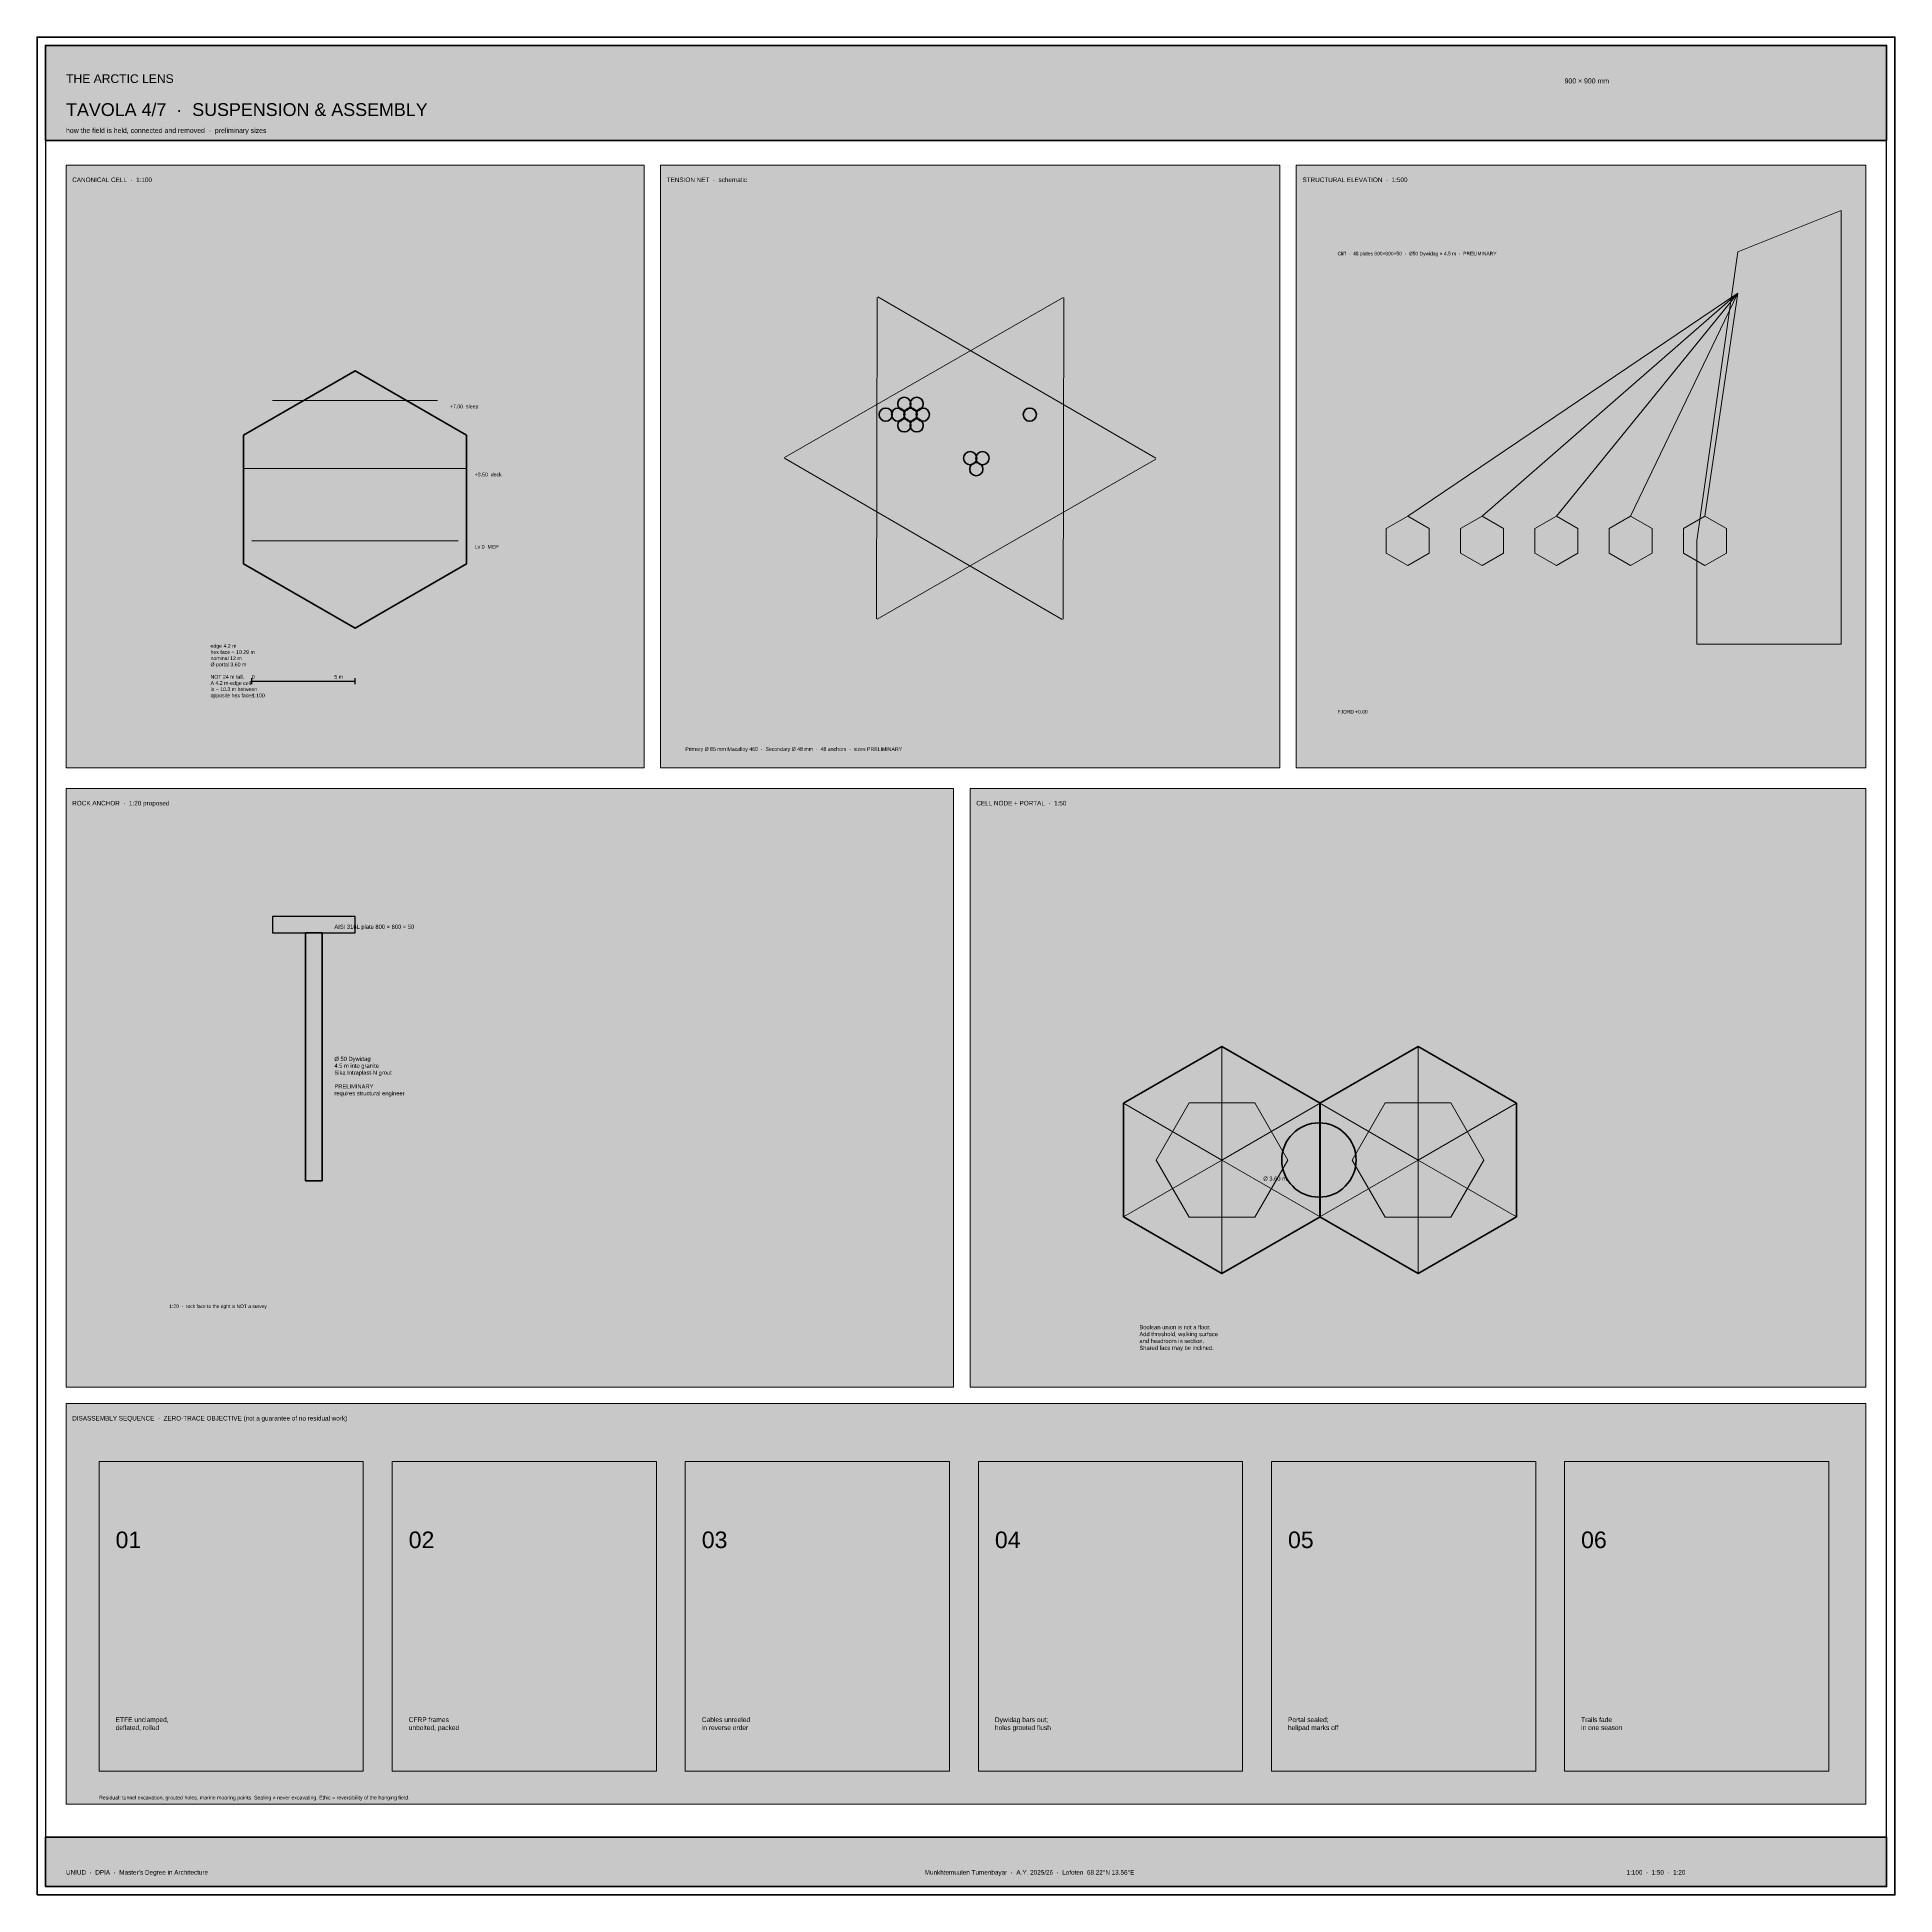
# Paper-space layout 'TAVOLA_04' of a CAD drawing. Header units: millimetres. Extents: x 0 to 900, y 0 to 900.
# The model-space entities are those that its viewports show. They can reach past a viewport. Long polylines and large blocks are cut down to what shows.
import ezdxf

# ---------------------------------------------------------------- set-up
doc = ezdxf.new("R2010")
doc.units = ezdxf.units.MM
for name, color, linetype, lineweight, true_color in [('A-ANNO', 7, 'Continuous', 18, 0x20242a), ('A-DIM', 7, 'Continuous', 13, 0x5a626c), ('A-HATCH', 7, 'Continuous', 9, 0xb4bac0), ('A-SHEET', 7, 'Continuous', 50, 0x142030), ('A-TITL', 7, 'Continuous', 35, 0x142030), ('A-WALL', 7, 'Continuous', 40, 0x20242a), ('G-GRID', 7, 'Continuous', 9, 0xd2d6da), ('S-CABLE', 7, 'Continuous', 30, 0x20242a)]:
    doc.layers.add(name, color=color, linetype=linetype, lineweight=lineweight, true_color=true_color)
doc.styles.add('ANNO', font='Arial.ttf')
doc.styles.add('TITLE', font='Arial.ttf')

msp = doc.modelspace()

# ---------------------------------------------------------------- hatches: boundary and pattern name
at = {"layer": 'A-HATCH', "true_color": 0x142030}
h = msp.add_hatch(color=7, dxfattribs=at)
h.dxf.hatch_style = 1
h.paths.add_polyline_path([(3304, 850), (4196, 850), (4196, 896), (3304, 896)])
at = {"layer": 'A-HATCH', "true_color": 0xfcfdfe}
h = msp.add_hatch(color=7, dxfattribs=at)
h.dxf.hatch_style = 1
h.paths.add_polyline_path([(3314, 546), (3594, 546), (3594, 838), (3314, 838)])
h = msp.add_hatch(color=7, dxfattribs=at)
h.dxf.hatch_style = 1
h.paths.add_polyline_path([(3602, 546), (3902, 546), (3902, 838), (3602, 838)])
h = msp.add_hatch(color=7, dxfattribs=at)
h.dxf.hatch_style = 1
h.paths.add_polyline_path([(3910, 546), (4186, 546), (4186, 838), (3910, 838)])
at = {"layer": 'A-HATCH', "true_color": 0x96bed2}
h = msp.add_hatch(color=7, dxfattribs=at)
h.dxf.hatch_style = 1
h.paths.add_polyline_path([(3924, 566), (4174, 566), (4174, 606), (3924, 606)])
at = {"layer": 'A-HATCH', "true_color": 0xfcfdfe}
h = msp.add_hatch(color=7, dxfattribs=at)
h.dxf.hatch_style = 1
h.paths.add_polyline_path([(3314, 246), (3744, 246), (3744, 536), (3314, 536)])
h = msp.add_hatch(color=7, dxfattribs=at)
h.dxf.hatch_style = 1
h.paths.add_polyline_path([(3752, 246), (4186, 246), (4186, 536), (3752, 536)])
at = {"layer": 'A-HATCH', "true_color": 0xc8cacc}
h = msp.add_hatch(color=7, dxfattribs=at)
h.dxf.hatch_style = 1
h.paths.add_polyline_path([(3364, 306), (3564, 306), (3564, 526), (3364, 526)])
at = {"layer": 'A-HATCH', "true_color": 0x505a64}
h = msp.add_hatch(color=7, dxfattribs=at)
h.dxf.hatch_style = 1
h.paths.add_polyline_path([(3414, 466), (3454, 466), (3454, 474), (3414, 474)])
at = {"layer": 'A-HATCH', "true_color": 0x5a5a5a}
h = msp.add_hatch(color=7, dxfattribs=at)
h.dxf.hatch_style = 1
h.paths.add_polyline_path([(3430, 346), (3438, 346), (3438, 466), (3430, 466)])
at = {"layer": 'A-HATCH', "true_color": 0xfcfdfe}
h = msp.add_hatch(color=7, dxfattribs=at)
h.dxf.hatch_style = 1
h.paths.add_polyline_path([(3314, 44), (4186, 44), (4186, 238), (3314, 238)])
at = {"layer": 'A-HATCH', "true_color": 0xffffff}
h = msp.add_hatch(color=7, dxfattribs=at)
h.dxf.hatch_style = 1
h.paths.add_polyline_path([(3330, 60), (3458, 60), (3458, 210), (3330, 210)])
h = msp.add_hatch(color=7, dxfattribs=at)
h.dxf.hatch_style = 1
h.paths.add_polyline_path([(3472, 60), (3600, 60), (3600, 210), (3472, 210)])
h = msp.add_hatch(color=7, dxfattribs=at)
h.dxf.hatch_style = 1
h.paths.add_polyline_path([(3614, 60), (3742, 60), (3742, 210), (3614, 210)])
h = msp.add_hatch(color=7, dxfattribs=at)
h.dxf.hatch_style = 1
h.paths.add_polyline_path([(3756, 60), (3884, 60), (3884, 210), (3756, 210)])
h = msp.add_hatch(color=7, dxfattribs=at)
h.dxf.hatch_style = 1
h.paths.add_polyline_path([(3898, 60), (4026, 60), (4026, 210), (3898, 210)])
h = msp.add_hatch(color=7, dxfattribs=at)
h.dxf.hatch_style = 1
h.paths.add_polyline_path([(4040, 60), (4168, 60), (4168, 210), (4040, 210)])
at = {"layer": 'A-HATCH', "true_color": 0x142030}
h = msp.add_hatch(color=7, dxfattribs=at)
h.dxf.hatch_style = 1
h.paths.add_polyline_path([(3304, 4), (4196, 4), (4196, 28), (3304, 28)])

# ---------------------------------------------------------------- linework, layer by layer
at = {"layer": 'A-DIM', "lineweight": 18, "true_color": 0xe682aa}
msp.add_line((3414, 724), (3494, 724), dxfattribs=at)
at = {"layer": 'A-DIM', "lineweight": 18, "true_color": 0xaac346}
msp.add_line((3400, 691), (3508, 691), dxfattribs=at)
at = {"layer": 'A-DIM', "lineweight": 18, "true_color": 0x4691d2}
msp.add_line((3404, 656), (3504, 656), dxfattribs=at)
at = {"layer": 'A-DIM', "lineweight": 25, "true_color": 0x20242a}
for p, q in [((3404, 586.5), (3404, 589.5)), ((3404, 588), (3454, 588)), ((3454, 586.5), (3454, 589.5))]:
    msp.add_line(p, q, dxfattribs=at)
at = {"layer": 'A-SHEET', "lineweight": 70, "true_color": 0x142030}
msp.add_lwpolyline([(3300, 0), (4200, 0), (4200, 900), (3300, 900)], close=True, dxfattribs=at)
at = {"layer": 'A-SHEET', "lineweight": 25, "true_color": 0x142030}
msp.add_lwpolyline([(3304, 4), (4196, 4), (4196, 896), (3304, 896)], close=True, dxfattribs=at)
at = {"layer": 'A-SHEET', "lineweight": 13, "true_color": 0xb4bac0}
for points in [[(3314, 546), (3594, 546), (3594, 838), (3314, 838)], [(3602, 546), (3902, 546), (3902, 838), (3602, 838)], [(3910, 546), (4186, 546), (4186, 838), (3910, 838)], [(3314, 246), (3744, 246), (3744, 536), (3314, 536)], [(3752, 246), (4186, 246), (4186, 536), (3752, 536)], [(3314, 44), (4186, 44), (4186, 238), (3314, 238)]]:
    msp.add_lwpolyline(points, close=True, dxfattribs=at)
at = {"layer": 'A-SHEET', "lineweight": 25, "true_color": 0x20242a}
msp.add_lwpolyline([(3414, 466), (3454, 466), (3454, 474), (3414, 474)], close=True, dxfattribs=at)
at = {"layer": 'A-SHEET', "true_color": 0x20242a}
msp.add_lwpolyline([(3430, 346), (3438, 346), (3438, 466), (3430, 466)], close=True, dxfattribs=at)
at = {"layer": 'A-SHEET', "lineweight": 18, "true_color": 0x142030}
for points in [[(3330, 60), (3458, 60), (3458, 210), (3330, 210)], [(3472, 60), (3600, 60), (3600, 210), (3472, 210)], [(3614, 60), (3742, 60), (3742, 210), (3614, 210)], [(3756, 60), (3884, 60), (3884, 210), (3756, 210)], [(3898, 60), (4026, 60), (4026, 210), (3898, 210)], [(4040, 60), (4168, 60), (4168, 210), (4040, 210)]]:
    msp.add_lwpolyline(points, close=True, dxfattribs=at)
at = {"layer": 'A-TITL'}
for points in [[(3304, 850), (4196, 850), (4196, 896), (3304, 896)], [(3304, 4), (4196, 4), (4196, 28), (3304, 28)]]:
    msp.add_lwpolyline(points, close=True, dxfattribs=at)
at = {"layer": 'A-WALL', "lineweight": 18, "true_color": 0x787d80}
msp.add_lwpolyline([(4104, 606), (4174, 606), (4174, 816), (4124, 796), (4104, 656)], close=True, dxfattribs=at)
at = {"layer": 'A-WALL', "lineweight": 40, "true_color": 0x142030}
msp.add_lwpolyline([(3508, 707.18), (3454, 738.35), (3400, 707.18), (3400, 644.82), (3454, 613.65), (3508, 644.82)], close=True, dxfattribs=at)
at = {"layer": 'A-WALL', "lineweight": 18, "true_color": 0x20242a}
for points in [[(3974.39, 662), (3964, 668), (3953.61, 662), (3953.61, 650), (3964, 644), (3974.39, 650)], [(4010.39, 662), (4000, 668), (3989.61, 662), (3989.61, 650), (4000, 644), (4010.39, 650)], [(4046.39, 662), (4036, 668), (4025.61, 662), (4025.61, 650), (4036, 644), (4046.39, 650)], [(4082.39, 662), (4072, 668), (4061.61, 662), (4061.61, 650), (4072, 644), (4082.39, 650)], [(4118.39, 662), (4108, 668), (4097.61, 662), (4097.61, 650), (4108, 644), (4118.39, 650)]]:
    msp.add_lwpolyline(points, close=True, dxfattribs=at)
at = {"layer": 'A-WALL', "lineweight": 35, "true_color": 0x20242a}
for points in [[(3921.63, 383.5), (3874, 411), (3826.37, 383.5), (3826.37, 328.5), (3874, 301), (3921.63, 328.5)], [(4016.63, 383.5), (3969, 411), (3921.37, 383.5), (3921.37, 328.5), (3969, 301), (4016.63, 328.5)]]:
    msp.add_lwpolyline(points, close=True, dxfattribs=at)
at = {"layer": 'A-WALL', "lineweight": 18, "true_color": 0x5a626c}
for points in [[(3905.9, 356), (3889.95, 383.63), (3858.05, 383.63), (3842.1, 356), (3858.05, 328.37), (3889.95, 328.37)], [(4000.9, 356), (3984.95, 383.63), (3953.05, 383.63), (3937.1, 356), (3953.05, 328.37), (3984.95, 328.37)]]:
    msp.add_lwpolyline(points, close=True, dxfattribs=at)
at = {"layer": 'A-WALL', "true_color": 0x142030}
for centre, radius in [((3711.11, 717.11), 3.2), ((3717.11, 717.11), 3.2), ((3720.11, 722.31), 3.2), ((3723.11, 717.11), 3.2), ((3726.11, 722.31), 3.2), ((3729.11, 717.11), 3.2), ((3780.89, 717.11), 3.2), ((3720.11, 711.91), 3.2), ((3726.11, 711.91), 3.2), ((3752, 696), 3.2), ((3755, 690.72), 3.2), ((3758, 696), 3.2), ((3921, 356), 18)]:
    msp.add_circle(centre, radius, dxfattribs=at)
at = {"layer": 'G-GRID', "lineweight": 9, "true_color": 0xc8cdd2}
for p, q in [((3874, 411), (3874, 356)), ((3969, 411), (3969, 356)), ((3826.37, 383.5), (3874, 356)), ((3921.63, 383.5), (3874, 356)), ((3921.37, 383.5), (3969, 356)), ((4016.63, 383.5), (3969, 356)), ((3826.37, 328.5), (3874, 356)), ((3874, 301), (3874, 356)), ((3921.63, 328.5), (3874, 356)), ((3921.37, 328.5), (3969, 356)), ((3969, 301), (3969, 356)), ((4016.63, 328.5), (3969, 356))]:
    msp.add_line(p, q, dxfattribs=at)
at = {"layer": 'S-CABLE', "lineweight": 20, "true_color": 0x20242a}
for p, q in [((3842, 696), (3707.34, 774.14)), ((3797, 773.94), (3662, 696.4)), ((3707, 773.94), (3706.66, 618.26)), ((3797, 618.06), (3797.34, 773.74)), ((3662, 696), (3796.66, 617.86)), ((3707, 618.06), (3842, 695.6))]:
    msp.add_line(p, q, dxfattribs=at)
at = {"layer": 'S-CABLE', "lineweight": 13, "true_color": 0x46505a}
for p in [(3964, 668), (4000, 668), (4036, 668), (4072, 668), (4108, 668)]:
    msp.add_line(p, (4124, 776), dxfattribs=at)

# ---------------------------------------------------------------- texts
at = {"layer": 'A-ANNO', "color": 7, "true_color": 0x142030, "attachment_point": 1, "style": 'TITLE'}
for s, insert, char_height, width in [('CANONICAL CELL  ·  1:100', (3317, 832), 2.2, 274), ('TENSION NET  ·  schematic', (3605, 832), 2.2, 294), ('STRUCTURAL ELEVATION  ·  1:500', (3913, 832), 2.2, 270), ('ROCK ANCHOR  ·  1:20 proposed', (3317, 530), 2.2, 424), ('CELL NODE + PORTAL  ·  1:50', (3755, 530), 2.2, 428), ('Ø 3.60 m', (3894, 348), 2, 40), ('DISASSEMBLY SEQUENCE  ·  ZERO-TRACE OBJECTIVE (not a guarantee of no residual work)', (3317, 232), 2.2, 866), ('01', (3338, 176), 8, 40), ('02', (3480, 176), 8, 40), ('03', (3622, 176), 8, 40), ('04', (3764, 176), 8, 40), ('05', (3906, 176), 8, 40), ('06', (4048, 176), 8, 40)]:
    msp.add_mtext(s, dxfattribs=dict(at, insert=insert, char_height=char_height, width=width))
at = {"layer": 'A-ANNO', "color": 7, "true_color": 0x20242a, "attachment_point": 1, "style": 'ANNO'}
for s, insert, char_height, width in [('Cliff  ·  48 plates 800×800×50  ·  Ø50 Dywidag × 4.5 m  ·  PRELIMINARY', (3930, 796), 1.7, 240), ('edge 4.2 m\\Phex face ~ 10.29 m\\Pnominal 12 m\\PØ portal 3.60 m\\P\\PNOT 24 m tall.\\PA 4.2 m-edge cell\\Pis ~ 10.3 m between\\Popposite hex faces.', (3384, 606), 1.8, 70), ('0', (3404, 591), 1.8, 20), ('5 m', (3444, 591), 1.8, 30), ('FJORD +0.00', (3930, 574), 1.7, 40), ('Primary Ø 85 mm Macalloy 460  ·  Secondary Ø 48 mm  ·  48 anchors  ·  sizes PRELIMINARY', (3614, 556), 1.8, 270), ('AISI 316L plate 800 × 800 × 50', (3444, 470), 2, 90), ('Ø 50 Dywidag\\P4.5 m into granite\\PSika Intraplast-N grout\\P\\PPRELIMINARY\\Prequires structural engineer', (3444, 406), 2, 90), ('Boolean union is not a floor.\\PAdd threshold, walking surface\\Pand headroom in section.\\PShared face may be inclined.', (3834, 276), 2, 160), ('ETFE unclamped,\\Pdeflated, rolled', (3338, 86), 2.3, 112), ('CFRP frames\\Punbolted, packed', (3480, 86), 2.3, 112), ('Cables unreeled\\Pin reverse order', (3622, 86), 2.3, 112), ('Dywidag bars out;\\Pholes grouted flush', (3764, 86), 2.3, 112), ('Portal sealed;\\Phelipad marks off', (3906, 86), 2.3, 112), ('Trails fade\\Pin one season', (4048, 86), 2.3, 112)]:
    msp.add_mtext(s, dxfattribs=dict(at, insert=insert, char_height=char_height, width=width))
at = {"layer": 'A-ANNO', "color": 7, "true_color": 0xe682aa, "insert": (3500, 722), "char_height": 1.8, "width": 45, "attachment_point": 1, "style": 'ANNO'}
msp.add_mtext('+7.00  sleep', dxfattribs=at)
at = {"layer": 'A-ANNO', "color": 7, "true_color": 0xaac346, "insert": (3512, 689), "char_height": 1.8, "width": 45, "attachment_point": 1, "style": 'ANNO'}
msp.add_mtext('+3.50  deck', dxfattribs=at)
at = {"layer": 'A-ANNO', "color": 7, "true_color": 0x4691d2, "insert": (3512, 654), "char_height": 1.8, "width": 40, "attachment_point": 1, "style": 'ANNO'}
msp.add_mtext('Lv 0  MEP', dxfattribs=at)
at = {"layer": 'A-ANNO', "color": 7, "true_color": 0x5a626c, "attachment_point": 1, "style": 'ANNO'}
for s, insert, char_height, width in [('1:100', (3404, 582), 1.8, 60), ('1:20  ·  rock face to the right is NOT a survey', (3364, 286), 1.7, 160), ('Residual: tunnel excavation, grouted holes, marine mooring points. Sealing ≠ never excavating. Ethic = reversibility of the hanging field.', (3330, 48), 1.8, 840)]:
    msp.add_mtext(s, dxfattribs=dict(at, insert=insert, char_height=char_height, width=width))
at = {"layer": 'A-TITL', "color": 7, "true_color": 0xffffff, "attachment_point": 1}
for s, insert, char_height, width, style in [('THE ARCTIC LENS', (3314, 882), 4.2, 200, 'TITLE'), ('TAVOLA 4/7  ·  SUSPENSION & ASSEMBLY', (3314, 868), 6.2, 620, 'TITLE'), ('UNIUD  ·  DPIA  ·  Master’s Degree in Architecture', (3314, 12), 2.2, 420, 'ANNO'), ('Munkhtemuulen Tumenbayar  ·  A.Y. 2025/26  ·  Lofoten  68.22°N 13.56°E', (3730, 12), 2.2, 360, 'ANNO'), ('1:100  ·  1:50  ·  1:20', (4070, 12), 2.2, 120, 'ANNO')]:
    msp.add_mtext(s, dxfattribs=dict(at, insert=insert, char_height=char_height, width=width, style=style))
at = {"layer": 'A-TITL', "color": 7, "true_color": 0xc8d2dc, "char_height": 2.4, "attachment_point": 1, "style": 'ANNO'}
for s, insert, width in [('900 × 900 mm', (4040, 880), 140), ('how the field is held, connected and removed  ·  preliminary sizes', (3314, 856), 700)]:
    msp.add_mtext(s, dxfattribs=dict(at, insert=insert, width=width))

psp = doc.layouts.new('TAVOLA_04')

# ---------------------------------------------------------------- viewports
at = {"layer": 'VIEWPORTS'}
psp.add_viewport(center=(450, 450), size=(900, 900), view_center_point=(3750, 450), view_height=900, dxfattribs=at)

doc.saveas('drawing.dxf')
